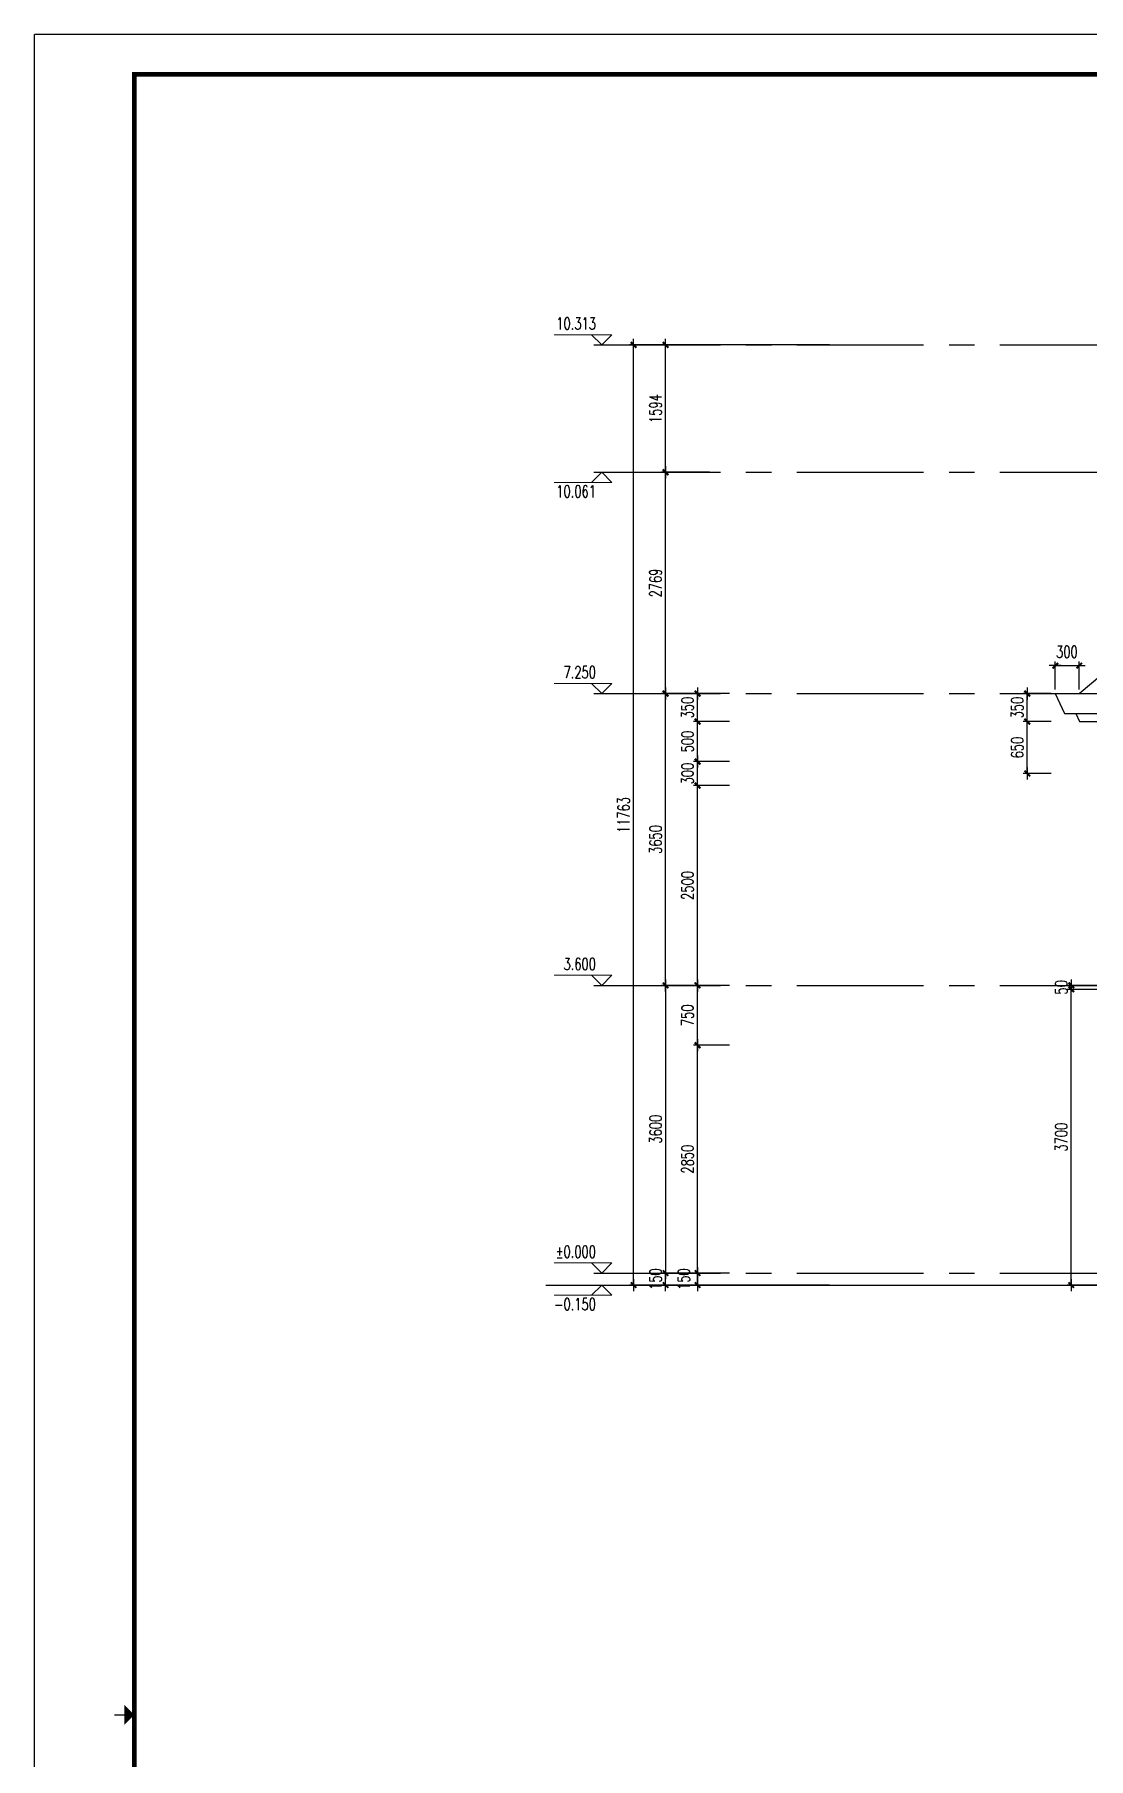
# Model space of a CAD drawing. Extents: x -395226 to -176901, y -140672 to 68263.
# Drawn here: x -342190 to -329004, y -54150 to -32579 of the extents above; entities that cross this region are included whole.
import ezdxf
from ezdxf.enums import TextEntityAlignment as Align

# ---------------------------------------------------------------- set-up
doc = ezdxf.new("R2010")
doc.units = 0
doc.header["$LTSCALE"] = 1000
doc.header["$MEASUREMENT"] = 0
doc.linetypes.add('ACAD_ISO08W100', pattern=[36, 24, -3, 6, -3])
doc.linetypes.add('CENTER', pattern=[50.8, 31.75, -6.35, 6.35, -6.35])
doc.layers.get('0').update_dxf_attribs({"linetype": 'CONTINUOUS'})
doc.layers.get('Defpoints').update_dxf_attribs({"linetype": 'CONTINUOUS'})
for name, color, linetype in [('A-DIM', 201, 'CONTINUOUS'), ('A-DOTE', 8, 'ACAD_ISO08W100'), ('A-LINE', 8, 'CONTINUOUS'), ('A-PUB-DIM', 3, 'CONTINUOUS'), ('A-ROOF', 7, 'CONTINUOUS'), ('A-SITE', 7, 'CONTINUOUS'), ('图框', 7, 'CONTINUOUS')]:
    doc.layers.add(name, color=color, linetype=linetype)
doc.layers.add('A-LEVEL', color=135, linetype='CONTINUOUS', lineweight=0)
doc.styles.add('DIM_FONT', font='SIMPLEX', dxfattribs={"width": 0.7, "bigfont": 'GBCBIG'})
doc.styles.add('TJHZTXT', font='tjromans.shx', dxfattribs={"width": 0.8, "bigfont": 'tjhztxt.shx'})
doc.styles.add('zjz', font='tjromans.shx', dxfattribs={"width": 0.7, "height": 500, "bigfont": 'tjhztxt.shx'})
doc.dimstyles.new('DIM100', dxfattribs={"dimscale": 100, "dimtxt": 3, "dimasz": 0.01, "dimexe": 1, "dimexo": 1, "dimgap": 1, "dimtad": 1, "dimdec": 0, "dimzin": 0, "dimdsep": 46, "dimtxsty": 'DIM_FONT', "dimblk1": '_DIMX', "dimblk2": '_DIMX', "dimsah": 1, "dimcen": 0.01, "dimclrd": 256, "dimclre": 256, "dimclrt": 7, "dimadec": 0, "dimazin": 0, "dimtfac": 1, "dimtdec": 0, "dimtix": 1, "dimtmove": 2, "dimatfit": 3, "dimldrblk": '_DIMX', "dimfxl": 0, "dimtolj": 1, "dimtzin": 5, "dimarcsym": 0})

# ---------------------------------------------------------------- blocks, each defined once
blk = doc.blocks.new('_DIMX')
blk.add_line((-150, 0), (150, 0))
at = {"const_width": 50}
blk.add_lwpolyline([(-70, -70), (70, 70)], dxfattribs=at)
blk = doc.blocks.new('*D595')
at = {"layer": 'A-PUB-DIM', "lineweight": -2}
for p, q in [((-332246, -36463), (-334745, -36463)), ((-334695, -48226), (-334695, -36464)), ((-332246, -48226), (-334745, -48226))]:
    blk.add_line(p, q, dxfattribs=at)
at = {"layer": 'Defpoints', "color": 0}
for p in [(-334695, -36463), (-332196, -36463), (-332196, -48226)]:
    blk.add_point(p, dxfattribs=at)
at = {"layer": 'A-PUB-DIM', "lineweight": -2, "xscale": 0.5, "yscale": 0.5, "zscale": 0.5}
for p, rotation in [((-334695, -36463), 90), ((-334695, -48226), 270)]:
    blk.add_blockref('_DIMX', p, dxfattribs=dict(at, rotation=rotation))
at = {"layer": 'A-PUB-DIM', "insert": (-334820, -42345), "char_height": 150, "attachment_point": 5, "rotation": 90, "style": 'DIM_FONT'}
blk.add_mtext('\\A1;11763', dxfattribs=at)
blk = doc.blocks.new('*D596')
at = {"layer": 'A-PUB-DIM', "lineweight": -2}
for p, q in [((-333746, -44476), (-334345, -44476)), ((-334295, -44477), (-334295, -48076)), ((-333746, -48076), (-334345, -48076))]:
    blk.add_line(p, q, dxfattribs=at)
at = {"layer": 'Defpoints', "color": 0}
for p in [(-333696, -44476), (-334295, -48076), (-333696, -48076)]:
    blk.add_point(p, dxfattribs=at)
at = {"layer": 'A-PUB-DIM', "lineweight": -2, "xscale": 0.5, "yscale": 0.5, "zscale": 0.5}
for p, rotation in [((-334295, -44476), 90), ((-334295, -48076), 270)]:
    blk.add_blockref('_DIMX', p, dxfattribs=dict(at, rotation=rotation))
at = {"layer": 'A-PUB-DIM', "insert": (-334420, -46276), "char_height": 150, "attachment_point": 5, "rotation": 90, "style": 'DIM_FONT'}
blk.add_mtext('\\A1;3600', dxfattribs=at)
blk = doc.blocks.new('*D597')
at = {"layer": 'A-PUB-DIM', "lineweight": -2}
for p, q in [((-333746, -40826), (-334345, -40826)), ((-334295, -44476), (-334295, -40827)), ((-333746, -44476), (-334345, -44476))]:
    blk.add_line(p, q, dxfattribs=at)
at = {"layer": 'Defpoints', "color": 0}
for p in [(-334295, -40826), (-333696, -40826), (-333696, -44476)]:
    blk.add_point(p, dxfattribs=at)
at = {"layer": 'A-PUB-DIM', "lineweight": -2, "xscale": 0.5, "yscale": 0.5, "zscale": 0.5}
for p, rotation in [((-334295, -40826), 90), ((-334295, -44476), 270)]:
    blk.add_blockref('_DIMX', p, dxfattribs=dict(at, rotation=rotation))
at = {"layer": 'A-PUB-DIM', "insert": (-334420, -42651), "char_height": 150, "attachment_point": 5, "rotation": 90, "style": 'DIM_FONT'}
blk.add_mtext('\\A1;3650', dxfattribs=at)
blk = doc.blocks.new('A$C27EA7CCC')
at = {"layer": 'A-LEVEL', "linetype": 'ByBlock'}
blk.add_lwpolyline([(1018, 509), (509, 0), (0, 509), (2880, 509)], dxfattribs=at)
at = {"layer": 'A-LEVEL', "style": 'zjz', "width": 0.7}
for tag, p in [('-6.000（建筑）', (3635, 1346)), ('-6.300（结构）', (3635, 645))]:
    blk.add_attdef(tag, text='', height=600, dxfattribs=at).set_placement(p, align=Align.RIGHT)
blk = doc.blocks.new('*D602')
at = {"layer": 'A-PUB-DIM', "lineweight": -2}
for p, q in [((-333746, -48076), (-334345, -48076)), ((-334295, -48076), (-334295, -48075)), ((-334295, -48226), (-334295, -48076)), ((-333746, -48226), (-334345, -48226)), ((-334295, -48227), (-334295, -48227))]:
    blk.add_line(p, q, dxfattribs=at)
at = {"layer": 'Defpoints', "color": 0}
for p in [(-334295, -48076), (-333696, -48076), (-333696, -48226)]:
    blk.add_point(p, dxfattribs=at)
at = {"layer": 'A-PUB-DIM', "lineweight": -2, "xscale": 0.5, "yscale": 0.5, "zscale": 0.5}
for p, rotation in [((-334295, -48076), 270), ((-334295, -48226), 90)]:
    blk.add_blockref('_DIMX', p, dxfattribs=dict(at, rotation=rotation))
at = {"layer": 'A-PUB-DIM', "insert": (-334420, -48151), "char_height": 150, "attachment_point": 5, "rotation": 90, "style": 'DIM_FONT'}
blk.add_mtext('\\A1;150', dxfattribs=at)
blk = doc.blocks.new('*D608')
at = {"layer": 'A-DIM', "lineweight": -2}
for p, q in [((-333495, -48076), (-333945, -48076)), ((-333895, -48226), (-333895, -48077)), ((-333495, -48226), (-333945, -48226))]:
    blk.add_line(p, q, dxfattribs=at)
at = {"layer": 'Defpoints', "color": 0}
for p in [(-333895, -48076), (-333445, -48076), (-333445, -48226)]:
    blk.add_point(p, dxfattribs=at)
at = {"layer": 'A-DIM', "lineweight": -2, "xscale": 0.5, "yscale": 0.5, "zscale": 0.5}
for p, rotation in [((-333895, -48076), 90), ((-333895, -48226), 270)]:
    blk.add_blockref('_DIMX', p, dxfattribs=dict(at, rotation=rotation))
at = {"layer": 'A-DIM', "insert": (-334067, -48151), "char_height": 150, "attachment_point": 5, "rotation": 90, "style": 'DIM_FONT'}
blk.add_mtext('\\A1;150', dxfattribs=at)
blk = doc.blocks.new('*D609')
at = {"layer": 'A-DIM', "lineweight": -2}
for p, q in [((-333495, -45226), (-333945, -45226)), ((-333895, -48076), (-333895, -45227)), ((-333495, -48076), (-333945, -48076))]:
    blk.add_line(p, q, dxfattribs=at)
at = {"layer": 'Defpoints', "color": 0}
for p in [(-333895, -45226), (-333445, -45226), (-333445, -48076)]:
    blk.add_point(p, dxfattribs=at)
at = {"layer": 'A-DIM', "lineweight": -2, "xscale": 0.5, "yscale": 0.5, "zscale": 0.5}
for p, rotation in [((-333895, -45226), 90), ((-333895, -48076), 270)]:
    blk.add_blockref('_DIMX', p, dxfattribs=dict(at, rotation=rotation))
at = {"layer": 'A-DIM', "insert": (-334020, -46651), "char_height": 150, "attachment_point": 5, "rotation": 90, "style": 'DIM_FONT'}
blk.add_mtext('\\A1;2850', dxfattribs=at)
blk = doc.blocks.new('*D610')
at = {"layer": 'A-DIM', "lineweight": -2}
for p, q in [((-333495, -44476), (-333945, -44476)), ((-333895, -45226), (-333895, -44477)), ((-333495, -45226), (-333945, -45226))]:
    blk.add_line(p, q, dxfattribs=at)
at = {"layer": 'Defpoints', "color": 0}
for p in [(-333895, -44476), (-333445, -44476), (-333445, -45226)]:
    blk.add_point(p, dxfattribs=at)
at = {"layer": 'A-DIM', "lineweight": -2, "xscale": 0.5, "yscale": 0.5, "zscale": 0.5}
for p, rotation in [((-333895, -44476), 90), ((-333895, -45226), 270)]:
    blk.add_blockref('_DIMX', p, dxfattribs=dict(at, rotation=rotation))
at = {"layer": 'A-DIM', "insert": (-334020, -44851), "char_height": 150, "attachment_point": 5, "rotation": 90, "style": 'DIM_FONT'}
blk.add_mtext('\\A1;750', dxfattribs=at)
blk = doc.blocks.new('*D611')
at = {"layer": 'A-DIM', "lineweight": -2}
for p, q in [((-333495, -41976), (-333945, -41976)), ((-333895, -44476), (-333895, -41977)), ((-333495, -44476), (-333945, -44476))]:
    blk.add_line(p, q, dxfattribs=at)
at = {"layer": 'Defpoints', "color": 0}
for p in [(-333895, -41976), (-333445, -41976), (-333445, -44476)]:
    blk.add_point(p, dxfattribs=at)
at = {"layer": 'A-DIM', "lineweight": -2, "xscale": 0.5, "yscale": 0.5, "zscale": 0.5}
for p, rotation in [((-333895, -41976), 90), ((-333895, -44476), 270)]:
    blk.add_blockref('_DIMX', p, dxfattribs=dict(at, rotation=rotation))
at = {"layer": 'A-DIM', "insert": (-334020, -43226), "char_height": 150, "attachment_point": 5, "rotation": 90, "style": 'DIM_FONT'}
blk.add_mtext('\\A1;2500', dxfattribs=at)
blk = doc.blocks.new('*D612')
at = {"layer": 'A-DIM', "lineweight": -2}
for p, q in [((-333495, -41676), (-333945, -41676)), ((-333895, -41676), (-333895, -41675)), ((-333895, -41976), (-333895, -41676)), ((-333495, -41976), (-333945, -41976)), ((-333895, -41977), (-333895, -41977))]:
    blk.add_line(p, q, dxfattribs=at)
at = {"layer": 'Defpoints', "color": 0}
for p in [(-333895, -41676), (-333445, -41676), (-333445, -41976)]:
    blk.add_point(p, dxfattribs=at)
at = {"layer": 'A-DIM', "lineweight": -2, "xscale": 0.5, "yscale": 0.5, "zscale": 0.5}
for p, rotation in [((-333895, -41676), 270), ((-333895, -41976), 90)]:
    blk.add_blockref('_DIMX', p, dxfattribs=dict(at, rotation=rotation))
at = {"layer": 'A-DIM', "insert": (-334020, -41826), "char_height": 150, "attachment_point": 5, "rotation": 90, "style": 'DIM_FONT'}
blk.add_mtext('\\A1;300', dxfattribs=at)
blk = doc.blocks.new('*D613')
at = {"layer": 'A-DIM', "lineweight": -2}
for p, q in [((-333495, -41176), (-333945, -41176)), ((-333895, -41676), (-333895, -41177)), ((-333495, -41676), (-333945, -41676))]:
    blk.add_line(p, q, dxfattribs=at)
at = {"layer": 'Defpoints', "color": 0}
for p in [(-333895, -41176), (-333445, -41176), (-333445, -41676)]:
    blk.add_point(p, dxfattribs=at)
at = {"layer": 'A-DIM', "lineweight": -2, "xscale": 0.5, "yscale": 0.5, "zscale": 0.5}
for p, rotation in [((-333895, -41176), 90), ((-333895, -41676), 270)]:
    blk.add_blockref('_DIMX', p, dxfattribs=dict(at, rotation=rotation))
at = {"layer": 'A-DIM', "insert": (-334020, -41426), "char_height": 150, "attachment_point": 5, "rotation": 90, "style": 'DIM_FONT'}
blk.add_mtext('\\A1;500', dxfattribs=at)
blk = doc.blocks.new('*D614')
at = {"layer": 'A-DIM', "lineweight": -2}
for p, q in [((-333495, -40826), (-333945, -40826)), ((-333895, -40826), (-333895, -40825)), ((-333895, -41176), (-333895, -40826)), ((-333495, -41176), (-333945, -41176)), ((-333895, -41177), (-333895, -41177))]:
    blk.add_line(p, q, dxfattribs=at)
at = {"layer": 'Defpoints', "color": 0}
for p in [(-333895, -40826), (-333445, -40826), (-333445, -41176)]:
    blk.add_point(p, dxfattribs=at)
at = {"layer": 'A-DIM', "lineweight": -2, "xscale": 0.5, "yscale": 0.5, "zscale": 0.5}
for p, rotation in [((-333895, -40826), 270), ((-333895, -41176), 90)]:
    blk.add_blockref('_DIMX', p, dxfattribs=dict(at, rotation=rotation))
at = {"layer": 'A-DIM', "insert": (-334020, -41001), "char_height": 150, "attachment_point": 5, "rotation": 90, "style": 'DIM_FONT'}
blk.add_mtext('\\A1;350', dxfattribs=at)
blk = doc.blocks.new('*D617')
at = {"layer": 'A-PUB-DIM', "lineweight": -2}
for p, q in [((-333746, -38057), (-334345, -38057)), ((-334295, -40826), (-334295, -38058)), ((-333746, -40826), (-334345, -40826))]:
    blk.add_line(p, q, dxfattribs=at)
at = {"layer": 'Defpoints', "color": 0}
for p in [(-334295, -38057), (-333696, -38057), (-333696, -40826)]:
    blk.add_point(p, dxfattribs=at)
at = {"layer": 'A-PUB-DIM', "lineweight": -2, "xscale": 0.5, "yscale": 0.5, "zscale": 0.5}
for p, rotation in [((-334295, -38057), 90), ((-334295, -40826), 270)]:
    blk.add_blockref('_DIMX', p, dxfattribs=dict(at, rotation=rotation))
at = {"layer": 'A-PUB-DIM', "insert": (-334420, -39442), "char_height": 150, "attachment_point": 5, "rotation": 90, "style": 'DIM_FONT'}
blk.add_mtext('\\A1;2769', dxfattribs=at)
blk = doc.blocks.new('*D618')
at = {"layer": 'A-PUB-DIM', "lineweight": -2}
for p, q in [((-333746, -36463), (-334345, -36463)), ((-334295, -38057), (-334295, -36464)), ((-333746, -38057), (-334345, -38057))]:
    blk.add_line(p, q, dxfattribs=at)
at = {"layer": 'Defpoints', "color": 0}
for p in [(-334295, -36463), (-333696, -36463), (-333696, -38057)]:
    blk.add_point(p, dxfattribs=at)
at = {"layer": 'A-PUB-DIM', "lineweight": -2, "xscale": 0.5, "yscale": 0.5, "zscale": 0.5}
for p, rotation in [((-334295, -36463), 90), ((-334295, -38057), 270)]:
    blk.add_blockref('_DIMX', p, dxfattribs=dict(at, rotation=rotation))
at = {"layer": 'A-PUB-DIM', "insert": (-334420, -37260), "char_height": 150, "attachment_point": 5, "rotation": 90, "style": 'DIM_FONT'}
blk.add_mtext('\\A1;1594', dxfattribs=at)
blk = doc.blocks.new('*D620')
at = {"layer": 'A-DIM', "lineweight": -2}
for p, q in [((-329470, -41176), (-329820, -41176)), ((-329770, -41826), (-329770, -41177)), ((-329470, -41826), (-329820, -41826))]:
    blk.add_line(p, q, dxfattribs=at)
at = {"layer": 'Defpoints', "color": 0}
for p in [(-329770, -41176), (-329420, -41176), (-329420, -41826)]:
    blk.add_point(p, dxfattribs=at)
at = {"layer": 'A-DIM', "lineweight": -2, "xscale": 0.5, "yscale": 0.5, "zscale": 0.5}
for p, rotation in [((-329770, -41176), 90), ((-329770, -41826), 270)]:
    blk.add_blockref('_DIMX', p, dxfattribs=dict(at, rotation=rotation))
at = {"layer": 'A-DIM', "insert": (-329895, -41501), "char_height": 150, "attachment_point": 5, "rotation": 90, "style": 'DIM_FONT'}
blk.add_mtext('\\A1;650', dxfattribs=at)
blk = doc.blocks.new('*D621')
at = {"layer": 'A-DIM', "lineweight": -2}
for p, q in [((-329420, -40776), (-329420, -40426)), ((-329419, -40476), (-329120, -40476)), ((-329120, -40776), (-329120, -40426))]:
    blk.add_line(p, q, dxfattribs=at)
at = {"layer": 'Defpoints', "color": 0}
for p in [(-329120, -40476), (-329420, -40826), (-329120, -40826)]:
    blk.add_point(p, dxfattribs=at)
at = {"layer": 'A-DIM', "lineweight": -2, "xscale": 0.5, "yscale": 0.5, "zscale": 0.5, "rotation": 180}
blk.add_blockref('_DIMX', (-329420, -40476), dxfattribs=at)
at = {"layer": 'A-DIM', "lineweight": -2, "xscale": 0.5, "yscale": 0.5, "zscale": 0.5}
blk.add_blockref('_DIMX', (-329120, -40476), dxfattribs=at)
at = {"layer": 'A-DIM', "insert": (-329274, -40304), "char_height": 150, "attachment_point": 5, "style": 'DIM_FONT'}
blk.add_mtext('\\A1;300', dxfattribs=at)
blk = doc.blocks.new('*D622')
at = {"layer": 'A-DIM', "lineweight": -2}
for p, q in [((-329470, -40826), (-329820, -40826)), ((-329770, -40826), (-329770, -40825)), ((-329770, -41176), (-329770, -40826)), ((-329470, -41176), (-329820, -41176)), ((-329770, -41177), (-329770, -41177))]:
    blk.add_line(p, q, dxfattribs=at)
at = {"layer": 'Defpoints', "color": 0}
for p in [(-329770, -40826), (-329420, -40826), (-329420, -41176)]:
    blk.add_point(p, dxfattribs=at)
at = {"layer": 'A-DIM', "lineweight": -2, "xscale": 0.5, "yscale": 0.5, "zscale": 0.5}
for p, rotation in [((-329770, -40826), 270), ((-329770, -41176), 90)]:
    blk.add_blockref('_DIMX', p, dxfattribs=dict(at, rotation=rotation))
at = {"layer": 'A-DIM', "insert": (-329895, -41001), "char_height": 150, "attachment_point": 5, "rotation": 90, "style": 'DIM_FONT'}
blk.add_mtext('\\A1;350', dxfattribs=at)
blk = doc.blocks.new('*D627')
at = {"layer": 'A-DIM', "lineweight": -2}
for p, q in [((-328820, -44526), (-329270, -44526)), ((-329220, -48226), (-329220, -44527)), ((-328820, -48226), (-329270, -48226))]:
    blk.add_line(p, q, dxfattribs=at)
at = {"layer": 'Defpoints', "color": 0}
for p in [(-329220, -44526), (-328770, -44526), (-328770, -48226)]:
    blk.add_point(p, dxfattribs=at)
at = {"layer": 'A-DIM', "lineweight": -2, "xscale": 0.5, "yscale": 0.5, "zscale": 0.5}
for p, rotation in [((-329220, -44526), 90), ((-329220, -48226), 270)]:
    blk.add_blockref('_DIMX', p, dxfattribs=dict(at, rotation=rotation))
at = {"layer": 'A-DIM', "insert": (-329345, -46376), "char_height": 150, "attachment_point": 5, "rotation": 90, "style": 'DIM_FONT'}
blk.add_mtext('\\A1;3700', dxfattribs=at)
blk = doc.blocks.new('*D628')
at = {"layer": 'A-DIM', "lineweight": -2}
for p, q in [((-328820, -44476), (-329270, -44476)), ((-328820, -44526), (-329270, -44526)), ((-329220, -44476), (-329220, -44475)), ((-329220, -44526), (-329220, -44476)), ((-329220, -44527), (-329220, -44527))]:
    blk.add_line(p, q, dxfattribs=at)
at = {"layer": 'Defpoints', "color": 0}
for p in [(-329220, -44476), (-328770, -44476), (-328770, -44526)]:
    blk.add_point(p, dxfattribs=at)
at = {"layer": 'A-DIM', "lineweight": -2, "xscale": 0.5, "yscale": 0.5, "zscale": 0.5}
for p, rotation in [((-329220, -44476), 270), ((-329220, -44526), 90)]:
    blk.add_blockref('_DIMX', p, dxfattribs=dict(at, rotation=rotation))
at = {"layer": 'A-DIM', "insert": (-329345, -44501), "char_height": 150, "attachment_point": 5, "rotation": 90, "style": 'DIM_FONT'}
blk.add_mtext('\\A1;50', dxfattribs=at)
blk = doc.blocks.new('TJAD_TK_A0')
at = {"layer": '图框'}
for p in [(2162, 399.3), (973, -441.7)]:
    blk.add_line(p, (973, 399.3), dxfattribs=at)
at = {"layer": '图框', "const_width": 1.2}
blk.add_lwpolyline([(2152, -431.7), (2152, 389.3), (998, 389.3), (998, -431.7)], close=True, dxfattribs=at)
at = {"layer": '图框', "const_width": 0.3}
blk.add_lwpolyline([(995.5, -21.2), (993, -21.2)], dxfattribs=at)
at = {"layer": '图框'}
blk.add_solid([(995.5, -23.7), (995.5, -18.7), (998, -21.2)], dxfattribs=at)

msp = doc.modelspace()

# ---------------------------------------------------------------- linework, layer by layer
at = {"layer": 'A-DOTE', "linetype": 'CENTER', "ltscale": 0.05}
for p, q in [((-335194.5, -36463), (-320969.5, -36463)), ((-335194.5, -38057.3), (-325019.5, -38057.3)), ((-335194.5, -40826.3), (-315469.5, -40826.3)), ((-335194.5, -44476.3), (-316019.5, -44476.3)), ((-335194.5, -48076.3), (-296094.5, -48076.3))]:
    msp.add_line(p, q, dxfattribs=at)
at = {"layer": 'A-LINE'}
msp.add_line((-340825.8, -33079.1), (-287125.8, -33079.1), dxfattribs=at)
at = {"layer": 'A-ROOF'}
for p, q in [((-329419.5, -40826.3), (-329303, -41076.3)), ((-329303, -41076.3), (-315586.1, -41076.3)), ((-329163, -41076.3), (-329116.3, -41176.3)), ((-329116.3, -41176.3), (-315772.7, -41176.3))]:
    msp.add_line(p, q, dxfattribs=at)
for points in [[(-329119.5, -40826.3), (-325819.5, -38057.3)], [(-329419.5, -40826.3), (-326469.5, -40826.3)]]:
    msp.add_lwpolyline(points, dxfattribs=at)
at = {"layer": 'A-SITE', "ltscale": 0.05}
msp.add_lwpolyline([(-335794.5, -48226.3), (-295494.5, -48226.3)], dxfattribs=at)

# ---------------------------------------------------------------- block references
at = {"layer": 'A-LEVEL', "linetype": 'ByBlock'}
ref = msp.add_blockref('A$C27EA7CCC', (-334967.2, -36463), dxfattribs=dict(at, xscale=-0.25, yscale=0.25, zscale=0.25))
ref.add_attrib('-6.000（建筑）', '10.313', dxfattribs={"height": 150, "style": 'TJHZTXT', "width": 0.7}).set_placement((-335166.4, -36270.6), align=Align.RIGHT)
ref = msp.add_blockref('A$C27EA7CCC', (-334967.2, -38057.3), dxfattribs=dict(at, xscale=0.25, yscale=0.25, zscale=0.25, rotation=180))
ref.add_attrib('-6.000（建筑）', '10.061', dxfattribs={"height": 150, "style": 'TJHZTXT', "width": 0.7}).set_placement((-335166.4, -38370.9), align=Align.RIGHT)
ref = msp.add_blockref('A$C27EA7CCC', (-334967.2, -40826.3), dxfattribs=dict(at, xscale=-0.25, yscale=0.25, zscale=0.25))
ref.add_attrib('-6.000（建筑）', '7.250', dxfattribs={"height": 150, "style": 'TJHZTXT', "width": 0.7}).set_placement((-335166.4, -40633.9), align=Align.RIGHT)
ref = msp.add_blockref('A$C27EA7CCC', (-334967.2, -44476.3), dxfattribs=dict(at, xscale=-0.25, yscale=0.25, zscale=0.25))
ref.add_attrib('-6.000（建筑）', '3.600', dxfattribs={"height": 150, "style": 'TJHZTXT', "width": 0.7}).set_placement((-335166.4, -44283.9), align=Align.RIGHT)
ref = msp.add_blockref('A$C27EA7CCC', (-334967.2, -48076.3), dxfattribs=dict(at, xscale=-0.25, yscale=0.25, zscale=0.25))
ref.add_attrib('-6.000（建筑）', '%%p0.000', dxfattribs={"height": 150, "style": 'TJHZTXT', "width": 0.7}).set_placement((-335166.4, -47883.9), align=Align.RIGHT)
ref = msp.add_blockref('A$C27EA7CCC', (-334967.2, -48226.8), dxfattribs=dict(at, xscale=0.25, yscale=0.25, zscale=0.25, rotation=180))
ref.add_attrib('-6.000（建筑）', '-0.150', dxfattribs={"height": 150, "style": 'TJHZTXT', "width": 0.7}).set_placement((-335166.4, -48540.4), align=Align.RIGHT)
at = {"layer": '图框', "xscale": 50, "yscale": 50, "zscale": 50}
msp.add_blockref('TJAD_TK_A0', (-390840, -52544), dxfattribs=at)

# ---------------------------------------------------------------- dimensions: what is measured, and where the dimension line sits
at = {"layer": 'A-DIM'}
for base, p1, p2, angle, picture, middle in [((-329119.5, -40476.3), (-329419.5, -40826.3), (-329119.5, -40826.3), 0, '*D621', (-329273.7, -40303.8)), ((-333894.5, -48076.3), (-333444.5, -48226.3), (-333444.5, -48076.3), 90, '*D608', (-334067, -48151.3))]:
    dim = msp.add_linear_dim(base=base, p1=p1, p2=p2, angle=angle, dimstyle='DIM100', override={"dimscale": 50, "dimclrt": 256}, dxfattribs=at)
    dim.commit()
    dim.dimension.update_dxf_attribs({"geometry": picture, "text_midpoint": middle, "dimtype": 129})
for p1, p2, distance, picture, middle in [((-333444.5, -41176.3), (-333444.5, -40826.3), 450, '*D614', (-334019.5, -41001.3)), ((-329419.5, -41176.3), (-329419.5, -40826.3), 350, '*D622', (-329894.5, -41001.3)), ((-333444.5, -41676.3), (-333444.5, -41176.3), 450, '*D613', (-334019.5, -41426.3)), ((-329419.5, -41826.3), (-329419.5, -41176.3), 350, '*D620', (-329894.5, -41501.3)), ((-333444.5, -41976.3), (-333444.5, -41676.3), 450, '*D612', (-334019.5, -41826.3)), ((-333444.5, -44476.3), (-333444.5, -41976.3), 450, '*D611', (-334019.5, -43226.3)), ((-333444.5, -45226.3), (-333444.5, -44476.3), 450, '*D610', (-334019.5, -44851.3)), ((-328769.5, -44526.3), (-328769.5, -44476.3), 450, '*D628', (-329344.5, -44501.3)), ((-328769.5, -48226.3), (-328769.5, -44526.3), 450, '*D627', (-329344.5, -46376.3)), ((-333444.5, -48076.3), (-333444.5, -45226.3), 450, '*D609', (-334019.5, -46651.3))]:
    dim = msp.add_aligned_dim(p1=p1, p2=p2, distance=distance, dimstyle='DIM100', override={"dimscale": 50, "dimclrt": 256}, dxfattribs=at)
    dim.commit()
    dim.dimension.update_dxf_attribs({"geometry": picture, "text_midpoint": middle})
at = {"layer": 'A-PUB-DIM'}
for base, p1, p2, angle, picture, middle in [((-334694.5, -36463), (-332196.4, -48226.3), (-332196.4, -36463), 270, '*D595', (-334819.5, -42344.7)), ((-334294.5, -36463), (-333695.9, -38057.3), (-333695.9, -36463), 270, '*D618', (-334419.5, -37260.2)), ((-334294.5, -38057.3), (-333695.9, -40826.3), (-333695.9, -38057.3), 270, '*D617', (-334419.5, -39441.8)), ((-334294.5, -40826.3), (-333695.9, -44476.3), (-333695.9, -40826.3), 270, '*D597', (-334419.5, -42651.3)), ((-334294.5, -48076.3), (-333695.9, -44476.3), (-333695.9, -48076.3), 90, '*D596', (-334419.5, -46276.3)), ((-334294.5, -48076.3), (-333695.9, -48226.3), (-333695.9, -48076.3), 270, '*D602', (-334419.5, -48151.3))]:
    dim = msp.add_linear_dim(base=base, p1=p1, p2=p2, angle=angle, dimstyle='DIM100', override={"dimscale": 50, "dimclrt": 256}, dxfattribs=at)
    dim.commit()
    dim.dimension.update_dxf_attribs({"geometry": picture, "text_midpoint": middle})

doc.saveas('drawing.dxf')
